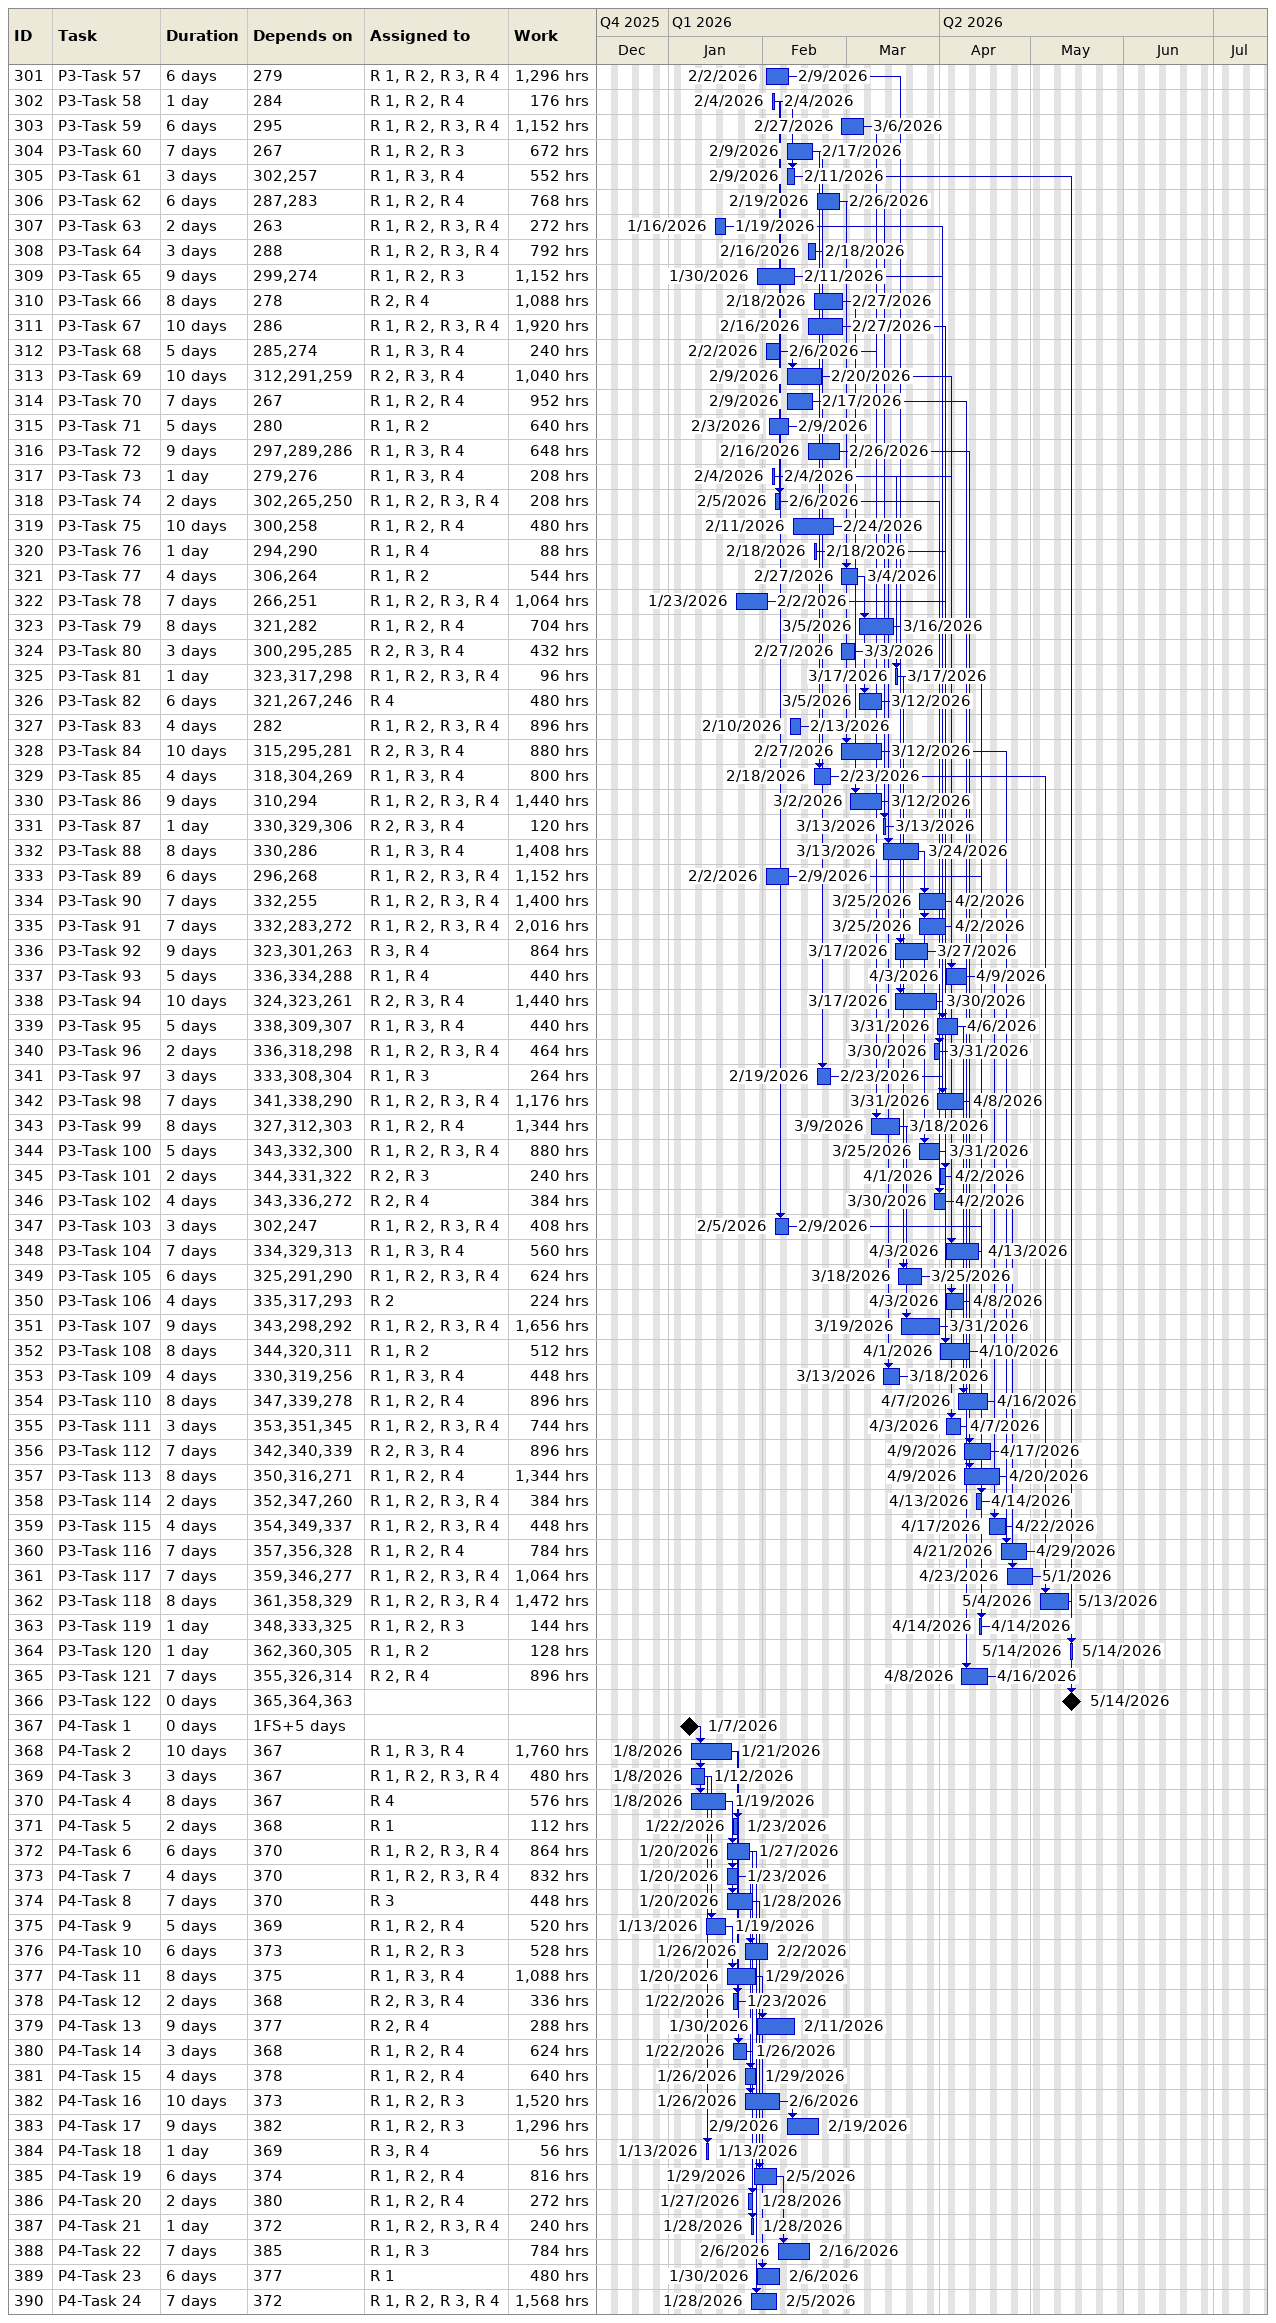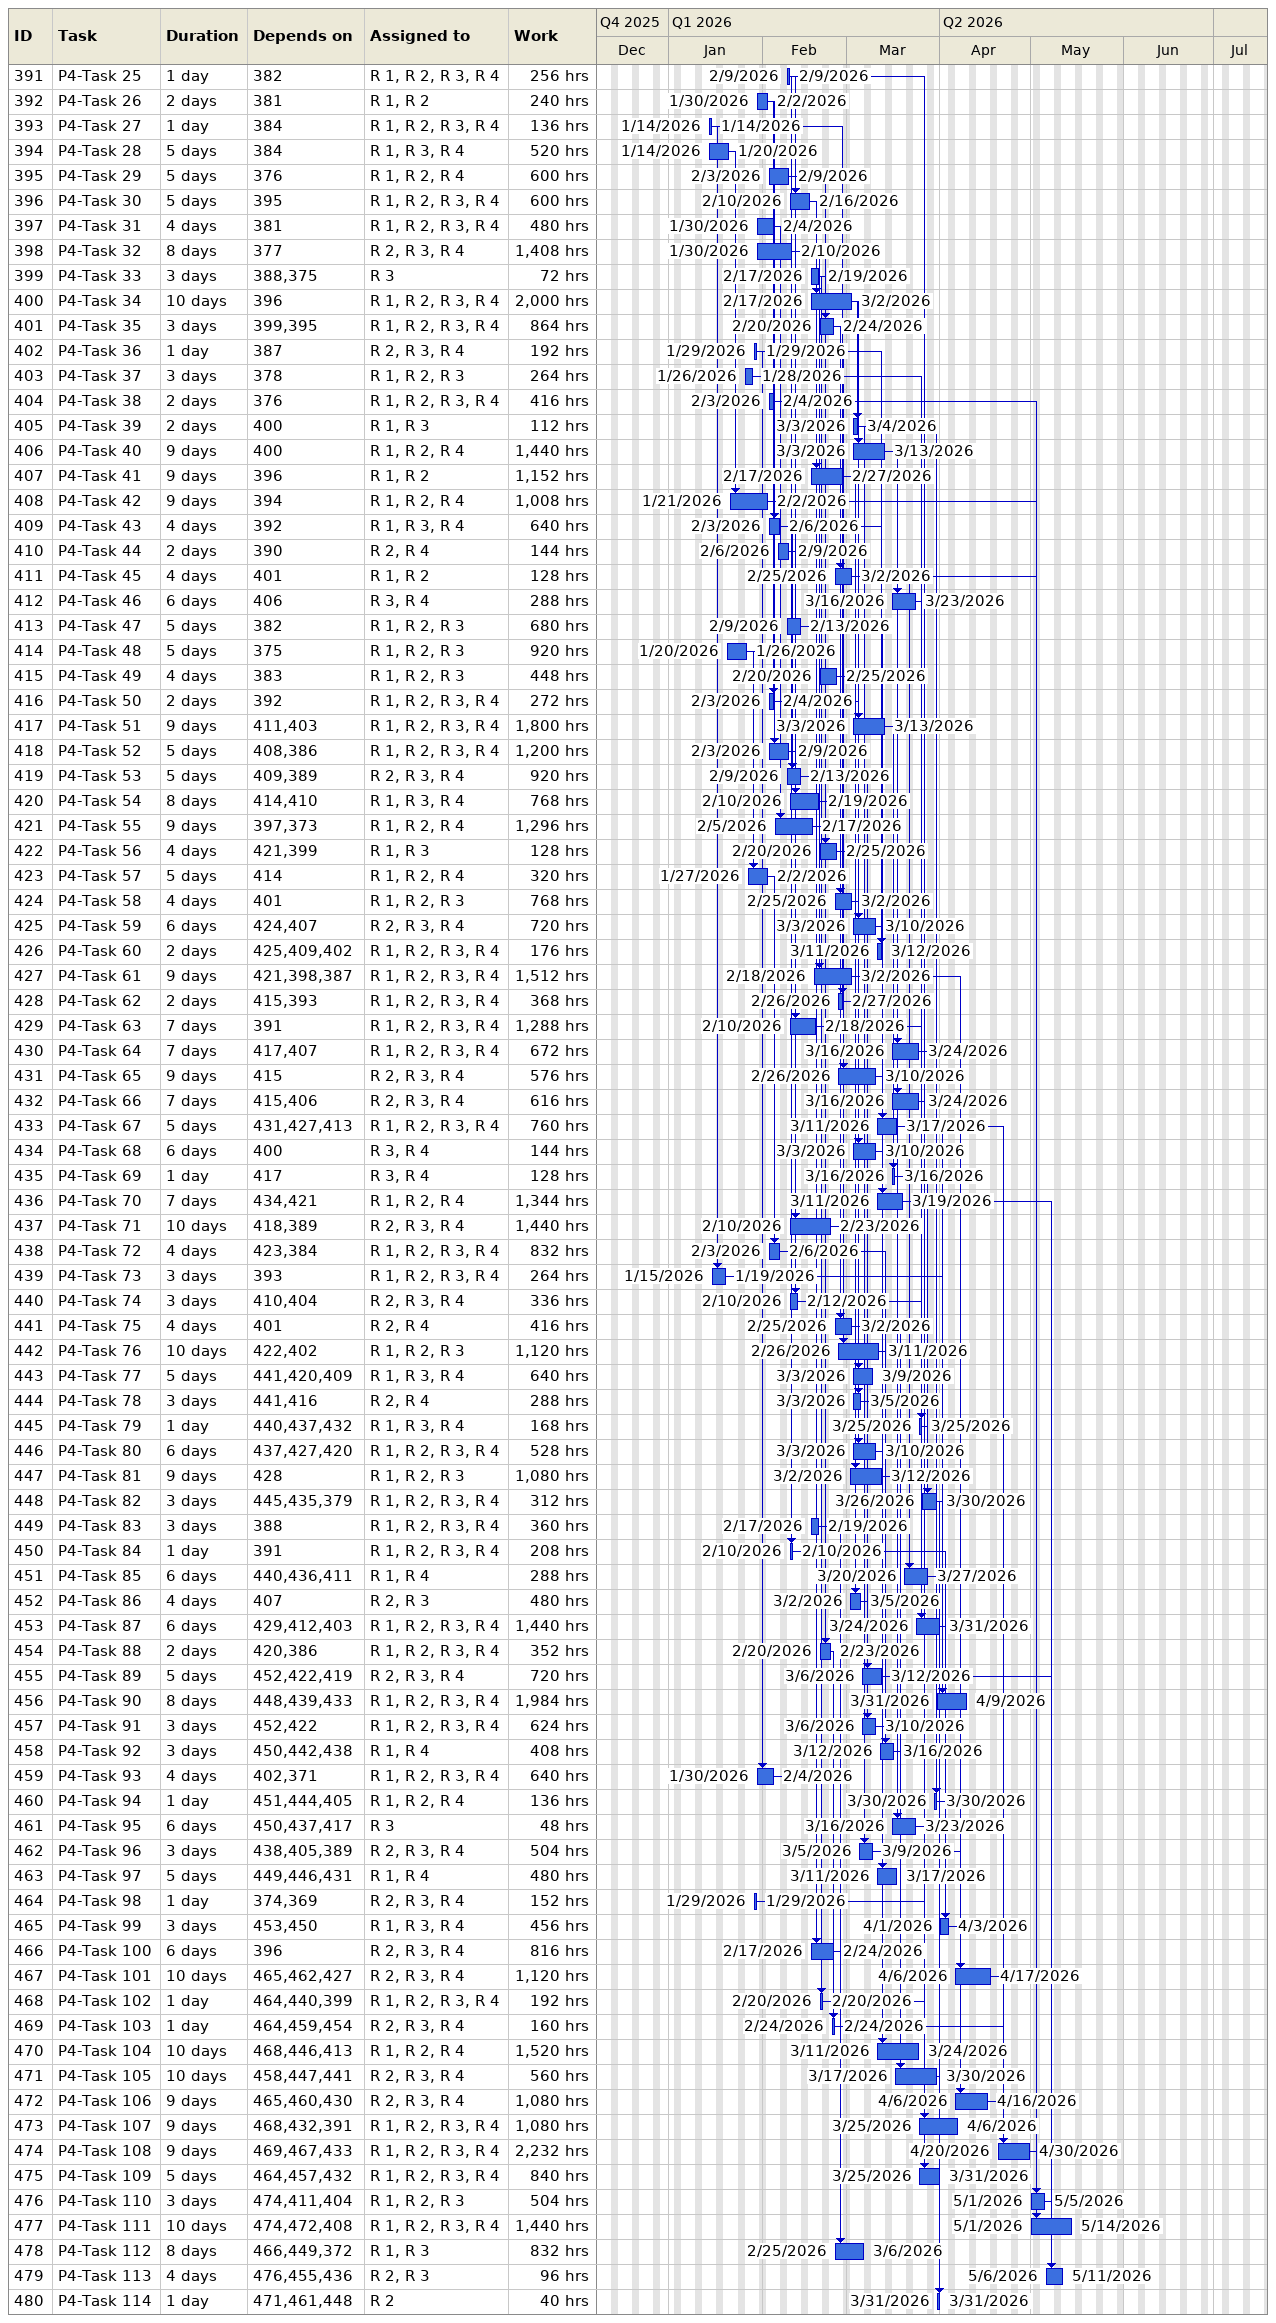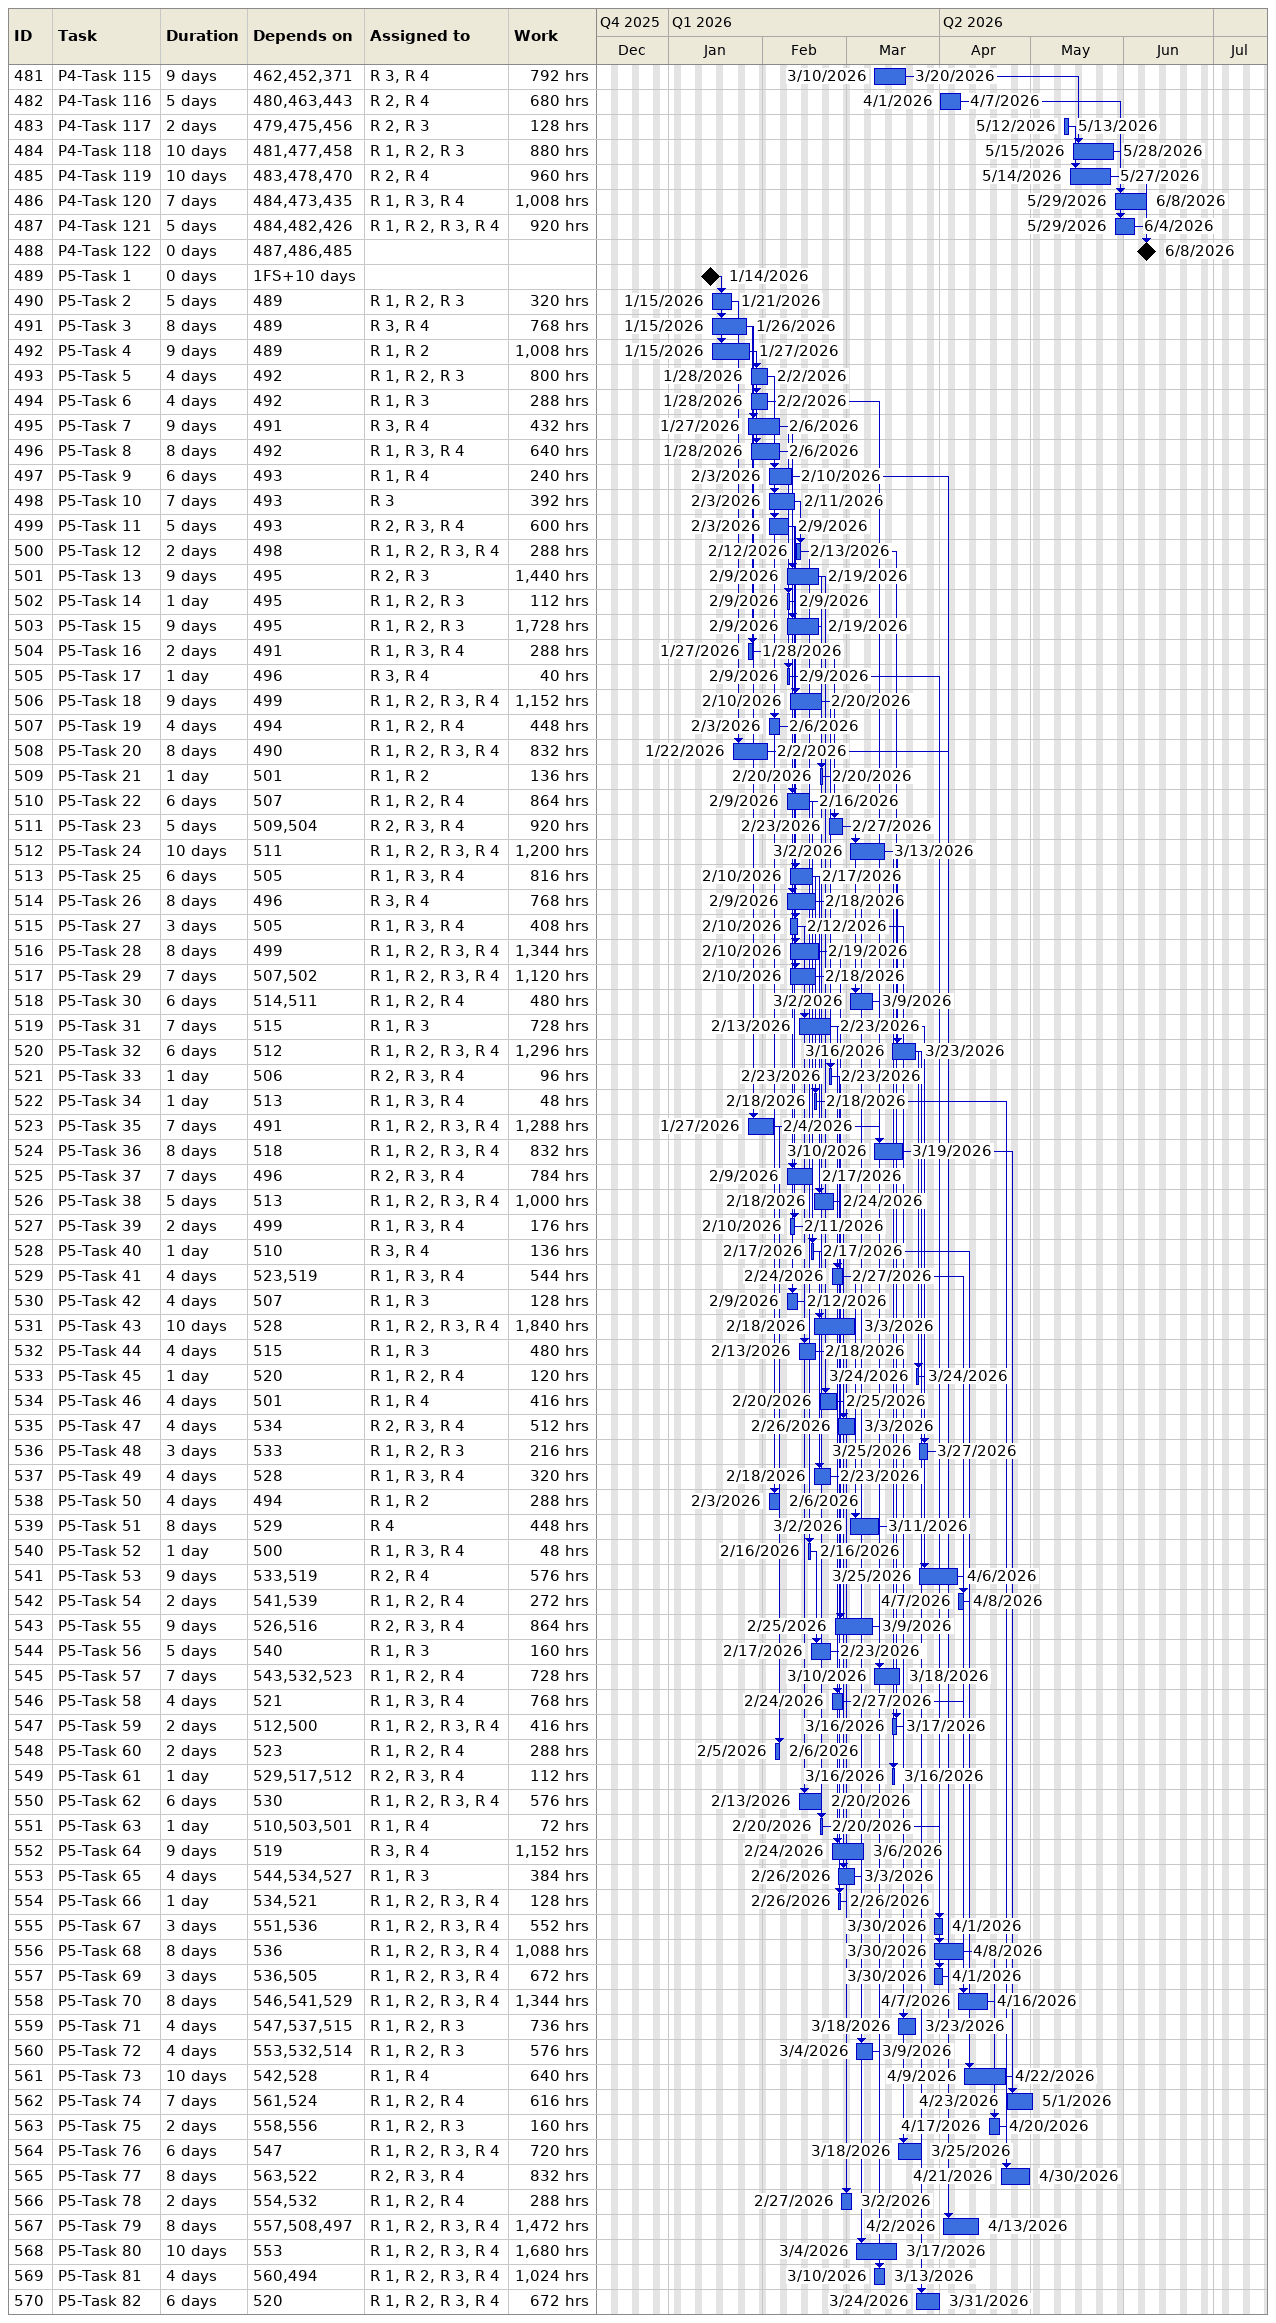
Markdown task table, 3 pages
| ID | Task | Duration | Start | Finish | Predecessors | Resources | Work (h) |
|---|---|---|---|---|---|---|---|
| 301 | P3-Task 57 | 6d | 2026-02-02 | 2026-02-09 | 279 | R 1, R 2, R 3, R 4 | 1296 |
| 302 | P3-Task 58 | 1d | 2026-02-04 | 2026-02-04 | 284 | R 1, R 2, R 4 | 176 |
| 303 | P3-Task 59 | 6d | 2026-02-27 | 2026-03-06 | 295 | R 1, R 2, R 3, R 4 | 1152 |
| 304 | P3-Task 60 | 7d | 2026-02-09 | 2026-02-17 | 267 | R 1, R 2, R 3 | 672 |
| 305 | P3-Task 61 | 3d | 2026-02-09 | 2026-02-11 | 302, 257 | R 1, R 3, R 4 | 552 |
| 306 | P3-Task 62 | 6d | 2026-02-19 | 2026-02-26 | 287, 283 | R 1, R 2, R 4 | 768 |
| 307 | P3-Task 63 | 2d | 2026-01-16 | 2026-01-19 | 263 | R 1, R 2, R 3, R 4 | 272 |
| 308 | P3-Task 64 | 3d | 2026-02-16 | 2026-02-18 | 288 | R 1, R 2, R 3, R 4 | 792 |
| 309 | P3-Task 65 | 9d | 2026-01-30 | 2026-02-11 | 299, 274 | R 1, R 2, R 3 | 1152 |
| 310 | P3-Task 66 | 8d | 2026-02-18 | 2026-02-27 | 278 | R 2, R 4 | 1088 |
| 311 | P3-Task 67 | 10d | 2026-02-16 | 2026-02-27 | 286 | R 1, R 2, R 3, R 4 | 1920 |
| 312 | P3-Task 68 | 5d | 2026-02-02 | 2026-02-06 | 285, 274 | R 1, R 3, R 4 | 240 |
| 313 | P3-Task 69 | 10d | 2026-02-09 | 2026-02-20 | 312, 291, 259 | R 2, R 3, R 4 | 1040 |
| 314 | P3-Task 70 | 7d | 2026-02-09 | 2026-02-17 | 267 | R 1, R 2, R 4 | 952 |
| 315 | P3-Task 71 | 5d | 2026-02-03 | 2026-02-09 | 280 | R 1, R 2 | 640 |
| 316 | P3-Task 72 | 9d | 2026-02-16 | 2026-02-26 | 297, 289, 286 | R 1, R 3, R 4 | 648 |
| 317 | P3-Task 73 | 1d | 2026-02-04 | 2026-02-04 | 279, 276 | R 1, R 3, R 4 | 208 |
| 318 | P3-Task 74 | 2d | 2026-02-05 | 2026-02-06 | 302, 265, 250 | R 1, R 2, R 3, R 4 | 208 |
| 319 | P3-Task 75 | 10d | 2026-02-11 | 2026-02-24 | 300, 258 | R 1, R 2, R 4 | 480 |
| 320 | P3-Task 76 | 1d | 2026-02-18 | 2026-02-18 | 294, 290 | R 1, R 4 | 88 |
| 321 | P3-Task 77 | 4d | 2026-02-27 | 2026-03-04 | 306, 264 | R 1, R 2 | 544 |
| 322 | P3-Task 78 | 7d | 2026-01-23 | 2026-02-02 | 266, 251 | R 1, R 2, R 3, R 4 | 1064 |
| 323 | P3-Task 79 | 8d | 2026-03-05 | 2026-03-16 | 321, 282 | R 1, R 2, R 4 | 704 |
| 324 | P3-Task 80 | 3d | 2026-02-27 | 2026-03-03 | 300, 295, 285 | R 2, R 3, R 4 | 432 |
| 325 | P3-Task 81 | 1d | 2026-03-17 | 2026-03-17 | 323, 317, 298 | R 1, R 2, R 3, R 4 | 96 |
| 326 | P3-Task 82 | 6d | 2026-03-05 | 2026-03-12 | 321, 267, 246 | R 4 | 480 |
| 327 | P3-Task 83 | 4d | 2026-02-10 | 2026-02-13 | 282 | R 1, R 2, R 3, R 4 | 896 |
| 328 | P3-Task 84 | 10d | 2026-02-27 | 2026-03-12 | 315, 295, 281 | R 2, R 3, R 4 | 880 |
| 329 | P3-Task 85 | 4d | 2026-02-18 | 2026-02-23 | 318, 304, 269 | R 1, R 3, R 4 | 800 |
| 330 | P3-Task 86 | 9d | 2026-03-02 | 2026-03-12 | 310, 294 | R 1, R 2, R 3, R 4 | 1440 |
| 331 | P3-Task 87 | 1d | 2026-03-13 | 2026-03-13 | 330, 329, 306 | R 2, R 3, R 4 | 120 |
| 332 | P3-Task 88 | 8d | 2026-03-13 | 2026-03-24 | 330, 286 | R 1, R 3, R 4 | 1408 |
| 333 | P3-Task 89 | 6d | 2026-02-02 | 2026-02-09 | 296, 268 | R 1, R 2, R 3, R 4 | 1152 |
| 334 | P3-Task 90 | 7d | 2026-03-25 | 2026-04-02 | 332, 255 | R 1, R 2, R 3, R 4 | 1400 |
| 335 | P3-Task 91 | 7d | 2026-03-25 | 2026-04-02 | 332, 283, 272 | R 1, R 2, R 3, R 4 | 2016 |
| 336 | P3-Task 92 | 9d | 2026-03-17 | 2026-03-27 | 323, 301, 263 | R 3, R 4 | 864 |
| 337 | P3-Task 93 | 5d | 2026-04-03 | 2026-04-09 | 336, 334, 288 | R 1, R 4 | 440 |
| 338 | P3-Task 94 | 10d | 2026-03-17 | 2026-03-30 | 324, 323, 261 | R 2, R 3, R 4 | 1440 |
| 339 | P3-Task 95 | 5d | 2026-03-31 | 2026-04-06 | 338, 309, 307 | R 1, R 3, R 4 | 440 |
| 340 | P3-Task 96 | 2d | 2026-03-30 | 2026-03-31 | 336, 318, 298 | R 1, R 2, R 3, R 4 | 464 |
| 341 | P3-Task 97 | 3d | 2026-02-19 | 2026-02-23 | 333, 308, 304 | R 1, R 3 | 264 |
| 342 | P3-Task 98 | 7d | 2026-03-31 | 2026-04-08 | 341, 338, 290 | R 1, R 2, R 3, R 4 | 1176 |
| 343 | P3-Task 99 | 8d | 2026-03-09 | 2026-03-18 | 327, 312, 303 | R 1, R 2, R 4 | 1344 |
| 344 | P3-Task 100 | 5d | 2026-03-25 | 2026-03-31 | 343, 332, 300 | R 1, R 2, R 3, R 4 | 880 |
| 345 | P3-Task 101 | 2d | 2026-04-01 | 2026-04-02 | 344, 331, 322 | R 2, R 3 | 240 |
| 346 | P3-Task 102 | 4d | 2026-03-30 | 2026-04-02 | 343, 336, 272 | R 2, R 4 | 384 |
| 347 | P3-Task 103 | 3d | 2026-02-05 | 2026-02-09 | 302, 247 | R 1, R 2, R 3, R 4 | 408 |
| 348 | P3-Task 104 | 7d | 2026-04-03 | 2026-04-13 | 334, 329, 313 | R 1, R 3, R 4 | 560 |
| 349 | P3-Task 105 | 6d | 2026-03-18 | 2026-03-25 | 325, 291, 290 | R 1, R 2, R 3, R 4 | 624 |
| 350 | P3-Task 106 | 4d | 2026-04-03 | 2026-04-08 | 335, 317, 293 | R 2 | 224 |
| 351 | P3-Task 107 | 9d | 2026-03-19 | 2026-03-31 | 343, 298, 292 | R 1, R 2, R 3, R 4 | 1656 |
| 352 | P3-Task 108 | 8d | 2026-04-01 | 2026-04-10 | 344, 320, 311 | R 1, R 2 | 512 |
| 353 | P3-Task 109 | 4d | 2026-03-13 | 2026-03-18 | 330, 319, 256 | R 1, R 3, R 4 | 448 |
| 354 | P3-Task 110 | 8d | 2026-04-07 | 2026-04-16 | 347, 339, 278 | R 1, R 2, R 4 | 896 |
| 355 | P3-Task 111 | 3d | 2026-04-03 | 2026-04-07 | 353, 351, 345 | R 1, R 2, R 3, R 4 | 744 |
| 356 | P3-Task 112 | 7d | 2026-04-09 | 2026-04-17 | 342, 340, 339 | R 2, R 3, R 4 | 896 |
| 357 | P3-Task 113 | 8d | 2026-04-09 | 2026-04-20 | 350, 316, 271 | R 1, R 2, R 4 | 1344 |
| 358 | P3-Task 114 | 2d | 2026-04-13 | 2026-04-14 | 352, 347, 260 | R 1, R 2, R 3, R 4 | 384 |
| 359 | P3-Task 115 | 4d | 2026-04-17 | 2026-04-22 | 354, 349, 337 | R 1, R 2, R 3, R 4 | 448 |
| 360 | P3-Task 116 | 7d | 2026-04-21 | 2026-04-29 | 357, 356, 328 | R 1, R 2, R 4 | 784 |
| 361 | P3-Task 117 | 7d | 2026-04-23 | 2026-05-01 | 359, 346, 277 | R 1, R 2, R 3, R 4 | 1064 |
| 362 | P3-Task 118 | 8d | 2026-05-04 | 2026-05-13 | 361, 358, 329 | R 1, R 2, R 3, R 4 | 1472 |
| 363 | P3-Task 119 | 1d | 2026-04-14 | 2026-04-14 | 348, 333, 325 | R 1, R 2, R 3 | 144 |
| 364 | P3-Task 120 | 1d | 2026-05-14 | 2026-05-14 | 362, 360, 305 | R 1, R 2 | 128 |
| 365 | P3-Task 121 | 7d | 2026-04-08 | 2026-04-16 | 355, 326, 314 | R 2, R 4 | 896 |
| 366 | P3-Task 122 | 0d | 2026-05-14 | 2026-05-14 | 365, 364, 363 |  |  |
| 367 | P4-Task 1 | 0d | 2026-01-07 | 2026-01-07 | 1FS+5d |  |  |
| 368 | P4-Task 2 | 10d | 2026-01-08 | 2026-01-21 | 367 | R 1, R 3, R 4 | 1760 |
| 369 | P4-Task 3 | 3d | 2026-01-08 | 2026-01-12 | 367 | R 1, R 2, R 3, R 4 | 480 |
| 370 | P4-Task 4 | 8d | 2026-01-08 | 2026-01-19 | 367 | R 4 | 576 |
| 371 | P4-Task 5 | 2d | 2026-01-22 | 2026-01-23 | 368 | R 1 | 112 |
| 372 | P4-Task 6 | 6d | 2026-01-20 | 2026-01-27 | 370 | R 1, R 2, R 3, R 4 | 864 |
| 373 | P4-Task 7 | 4d | 2026-01-20 | 2026-01-23 | 370 | R 1, R 2, R 3, R 4 | 832 |
| 374 | P4-Task 8 | 7d | 2026-01-20 | 2026-01-28 | 370 | R 3 | 448 |
| 375 | P4-Task 9 | 5d | 2026-01-13 | 2026-01-19 | 369 | R 1, R 2, R 4 | 520 |
| 376 | P4-Task 10 | 6d | 2026-01-26 | 2026-02-02 | 373 | R 1, R 2, R 3 | 528 |
| 377 | P4-Task 11 | 8d | 2026-01-20 | 2026-01-29 | 375 | R 1, R 3, R 4 | 1088 |
| 378 | P4-Task 12 | 2d | 2026-01-22 | 2026-01-23 | 368 | R 2, R 3, R 4 | 336 |
| 379 | P4-Task 13 | 9d | 2026-01-30 | 2026-02-11 | 377 | R 2, R 4 | 288 |
| 380 | P4-Task 14 | 3d | 2026-01-22 | 2026-01-26 | 368 | R 1, R 2, R 4 | 624 |
| 381 | P4-Task 15 | 4d | 2026-01-26 | 2026-01-29 | 378 | R 1, R 2, R 4 | 640 |
| 382 | P4-Task 16 | 10d | 2026-01-26 | 2026-02-06 | 373 | R 1, R 2, R 3 | 1520 |
| 383 | P4-Task 17 | 9d | 2026-02-09 | 2026-02-19 | 382 | R 1, R 2, R 3 | 1296 |
| 384 | P4-Task 18 | 1d | 2026-01-13 | 2026-01-13 | 369 | R 3, R 4 | 56 |
| 385 | P4-Task 19 | 6d | 2026-01-29 | 2026-02-05 | 374 | R 1, R 2, R 4 | 816 |
| 386 | P4-Task 20 | 2d | 2026-01-27 | 2026-01-28 | 380 | R 1, R 2, R 4 | 272 |
| 387 | P4-Task 21 | 1d | 2026-01-28 | 2026-01-28 | 372 | R 1, R 2, R 3, R 4 | 240 |
| 388 | P4-Task 22 | 7d | 2026-02-06 | 2026-02-16 | 385 | R 1, R 3 | 784 |
| 389 | P4-Task 23 | 6d | 2026-01-30 | 2026-02-06 | 377 | R 1 | 480 |
| 390 | P4-Task 24 | 7d | 2026-01-28 | 2026-02-05 | 372 | R 1, R 2, R 3, R 4 | 1568 |
| 391 | P4-Task 25 | 1d | 2026-02-09 | 2026-02-09 | 382 | R 1, R 2, R 3, R 4 | 256 |
| 392 | P4-Task 26 | 2d | 2026-01-30 | 2026-02-02 | 381 | R 1, R 2 | 240 |
| 393 | P4-Task 27 | 1d | 2026-01-14 | 2026-01-14 | 384 | R 1, R 2, R 3, R 4 | 136 |
| 394 | P4-Task 28 | 5d | 2026-01-14 | 2026-01-20 | 384 | R 1, R 3, R 4 | 520 |
| 395 | P4-Task 29 | 5d | 2026-02-03 | 2026-02-09 | 376 | R 1, R 2, R 4 | 600 |
| 396 | P4-Task 30 | 5d | 2026-02-10 | 2026-02-16 | 395 | R 1, R 2, R 3, R 4 | 600 |
| 397 | P4-Task 31 | 4d | 2026-01-30 | 2026-02-04 | 381 | R 1, R 2, R 3, R 4 | 480 |
| 398 | P4-Task 32 | 8d | 2026-01-30 | 2026-02-10 | 377 | R 2, R 3, R 4 | 1408 |
| 399 | P4-Task 33 | 3d | 2026-02-17 | 2026-02-19 | 388, 375 | R 3 | 72 |
| 400 | P4-Task 34 | 10d | 2026-02-17 | 2026-03-02 | 396 | R 1, R 2, R 3, R 4 | 2000 |
| 401 | P4-Task 35 | 3d | 2026-02-20 | 2026-02-24 | 399, 395 | R 1, R 2, R 3, R 4 | 864 |
| 402 | P4-Task 36 | 1d | 2026-01-29 | 2026-01-29 | 387 | R 2, R 3, R 4 | 192 |
| 403 | P4-Task 37 | 3d | 2026-01-26 | 2026-01-28 | 378 | R 1, R 2, R 3 | 264 |
| 404 | P4-Task 38 | 2d | 2026-02-03 | 2026-02-04 | 376 | R 1, R 2, R 3, R 4 | 416 |
| 405 | P4-Task 39 | 2d | 2026-03-03 | 2026-03-04 | 400 | R 1, R 3 | 112 |
| 406 | P4-Task 40 | 9d | 2026-03-03 | 2026-03-13 | 400 | R 1, R 2, R 4 | 1440 |
| 407 | P4-Task 41 | 9d | 2026-02-17 | 2026-02-27 | 396 | R 1, R 2 | 1152 |
| 408 | P4-Task 42 | 9d | 2026-01-21 | 2026-02-02 | 394 | R 1, R 2, R 4 | 1008 |
| 409 | P4-Task 43 | 4d | 2026-02-03 | 2026-02-06 | 392 | R 1, R 3, R 4 | 640 |
| 410 | P4-Task 44 | 2d | 2026-02-06 | 2026-02-09 | 390 | R 2, R 4 | 144 |
| 411 | P4-Task 45 | 4d | 2026-02-25 | 2026-03-02 | 401 | R 1, R 2 | 128 |
| 412 | P4-Task 46 | 6d | 2026-03-16 | 2026-03-23 | 406 | R 3, R 4 | 288 |
| 413 | P4-Task 47 | 5d | 2026-02-09 | 2026-02-13 | 382 | R 1, R 2, R 3 | 680 |
| 414 | P4-Task 48 | 5d | 2026-01-20 | 2026-01-26 | 375 | R 1, R 2, R 3 | 920 |
| 415 | P4-Task 49 | 4d | 2026-02-20 | 2026-02-25 | 383 | R 1, R 2, R 3 | 448 |
| 416 | P4-Task 50 | 2d | 2026-02-03 | 2026-02-04 | 392 | R 1, R 2, R 3, R 4 | 272 |
| 417 | P4-Task 51 | 9d | 2026-03-03 | 2026-03-13 | 411, 403 | R 1, R 2, R 3, R 4 | 1800 |
| 418 | P4-Task 52 | 5d | 2026-02-03 | 2026-02-09 | 408, 386 | R 1, R 2, R 3, R 4 | 1200 |
| 419 | P4-Task 53 | 5d | 2026-02-09 | 2026-02-13 | 409, 389 | R 2, R 3, R 4 | 920 |
| 420 | P4-Task 54 | 8d | 2026-02-10 | 2026-02-19 | 414, 410 | R 1, R 3, R 4 | 768 |
| 421 | P4-Task 55 | 9d | 2026-02-05 | 2026-02-17 | 397, 373 | R 1, R 2, R 4 | 1296 |
| 422 | P4-Task 56 | 4d | 2026-02-20 | 2026-02-25 | 421, 399 | R 1, R 3 | 128 |
| 423 | P4-Task 57 | 5d | 2026-01-27 | 2026-02-02 | 414 | R 1, R 2, R 4 | 320 |
| 424 | P4-Task 58 | 4d | 2026-02-25 | 2026-03-02 | 401 | R 1, R 2, R 3 | 768 |
| 425 | P4-Task 59 | 6d | 2026-03-03 | 2026-03-10 | 424, 407 | R 2, R 3, R 4 | 720 |
| 426 | P4-Task 60 | 2d | 2026-03-11 | 2026-03-12 | 425, 409, 402 | R 1, R 2, R 3, R 4 | 176 |
| 427 | P4-Task 61 | 9d | 2026-02-18 | 2026-03-02 | 421, 398, 387 | R 1, R 2, R 3, R 4 | 1512 |
| 428 | P4-Task 62 | 2d | 2026-02-26 | 2026-02-27 | 415, 393 | R 1, R 2, R 3, R 4 | 368 |
| 429 | P4-Task 63 | 7d | 2026-02-10 | 2026-02-18 | 391 | R 1, R 2, R 3, R 4 | 1288 |
| 430 | P4-Task 64 | 7d | 2026-03-16 | 2026-03-24 | 417, 407 | R 1, R 2, R 3, R 4 | 672 |
| 431 | P4-Task 65 | 9d | 2026-02-26 | 2026-03-10 | 415 | R 2, R 3, R 4 | 576 |
| 432 | P4-Task 66 | 7d | 2026-03-16 | 2026-03-24 | 415, 406 | R 2, R 3, R 4 | 616 |
| 433 | P4-Task 67 | 5d | 2026-03-11 | 2026-03-17 | 431, 427, 413 | R 1, R 2, R 3, R 4 | 760 |
| 434 | P4-Task 68 | 6d | 2026-03-03 | 2026-03-10 | 400 | R 3, R 4 | 144 |
| 435 | P4-Task 69 | 1d | 2026-03-16 | 2026-03-16 | 417 | R 3, R 4 | 128 |
| 436 | P4-Task 70 | 7d | 2026-03-11 | 2026-03-19 | 434, 421 | R 1, R 2, R 4 | 1344 |
| 437 | P4-Task 71 | 10d | 2026-02-10 | 2026-02-23 | 418, 389 | R 2, R 3, R 4 | 1440 |
| 438 | P4-Task 72 | 4d | 2026-02-03 | 2026-02-06 | 423, 384 | R 1, R 2, R 3, R 4 | 832 |
| 439 | P4-Task 73 | 3d | 2026-01-15 | 2026-01-19 | 393 | R 1, R 2, R 3, R 4 | 264 |
| 440 | P4-Task 74 | 3d | 2026-02-10 | 2026-02-12 | 410, 404 | R 2, R 3, R 4 | 336 |
| 441 | P4-Task 75 | 4d | 2026-02-25 | 2026-03-02 | 401 | R 2, R 4 | 416 |
| 442 | P4-Task 76 | 10d | 2026-02-26 | 2026-03-11 | 422, 402 | R 1, R 2, R 3 | 1120 |
| 443 | P4-Task 77 | 5d | 2026-03-03 | 2026-03-09 | 441, 420, 409 | R 1, R 3, R 4 | 640 |
| 444 | P4-Task 78 | 3d | 2026-03-03 | 2026-03-05 | 441, 416 | R 2, R 4 | 288 |
| 445 | P4-Task 79 | 1d | 2026-03-25 | 2026-03-25 | 440, 437, 432 | R 1, R 3, R 4 | 168 |
| 446 | P4-Task 80 | 6d | 2026-03-03 | 2026-03-10 | 437, 427, 420 | R 1, R 2, R 3, R 4 | 528 |
| 447 | P4-Task 81 | 9d | 2026-03-02 | 2026-03-12 | 428 | R 1, R 2, R 3 | 1080 |
| 448 | P4-Task 82 | 3d | 2026-03-26 | 2026-03-30 | 445, 435, 379 | R 1, R 2, R 3, R 4 | 312 |
| 449 | P4-Task 83 | 3d | 2026-02-17 | 2026-02-19 | 388 | R 1, R 2, R 3, R 4 | 360 |
| 450 | P4-Task 84 | 1d | 2026-02-10 | 2026-02-10 | 391 | R 1, R 2, R 3, R 4 | 208 |
| 451 | P4-Task 85 | 6d | 2026-03-20 | 2026-03-27 | 440, 436, 411 | R 1, R 4 | 288 |
| 452 | P4-Task 86 | 4d | 2026-03-02 | 2026-03-05 | 407 | R 2, R 3 | 480 |
| 453 | P4-Task 87 | 6d | 2026-03-24 | 2026-03-31 | 429, 412, 403 | R 1, R 2, R 3, R 4 | 1440 |
| 454 | P4-Task 88 | 2d | 2026-02-20 | 2026-02-23 | 420, 386 | R 1, R 2, R 3, R 4 | 352 |
| 455 | P4-Task 89 | 5d | 2026-03-06 | 2026-03-12 | 452, 422, 419 | R 2, R 3, R 4 | 720 |
| 456 | P4-Task 90 | 8d | 2026-03-31 | 2026-04-09 | 448, 439, 433 | R 1, R 2, R 3, R 4 | 1984 |
| 457 | P4-Task 91 | 3d | 2026-03-06 | 2026-03-10 | 452, 422 | R 1, R 2, R 3, R 4 | 624 |
| 458 | P4-Task 92 | 3d | 2026-03-12 | 2026-03-16 | 450, 442, 438 | R 1, R 4 | 408 |
| 459 | P4-Task 93 | 4d | 2026-01-30 | 2026-02-04 | 402, 371 | R 1, R 2, R 3, R 4 | 640 |
| 460 | P4-Task 94 | 1d | 2026-03-30 | 2026-03-30 | 451, 444, 405 | R 1, R 2, R 4 | 136 |
| 461 | P4-Task 95 | 6d | 2026-03-16 | 2026-03-23 | 450, 437, 417 | R 3 | 48 |
| 462 | P4-Task 96 | 3d | 2026-03-05 | 2026-03-09 | 438, 405, 389 | R 2, R 3, R 4 | 504 |
| 463 | P4-Task 97 | 5d | 2026-03-11 | 2026-03-17 | 449, 446, 431 | R 1, R 4 | 480 |
| 464 | P4-Task 98 | 1d | 2026-01-29 | 2026-01-29 | 374, 369 | R 2, R 3, R 4 | 152 |
| 465 | P4-Task 99 | 3d | 2026-04-01 | 2026-04-03 | 453, 450 | R 1, R 3, R 4 | 456 |
| 466 | P4-Task 100 | 6d | 2026-02-17 | 2026-02-24 | 396 | R 2, R 3, R 4 | 816 |
| 467 | P4-Task 101 | 10d | 2026-04-06 | 2026-04-17 | 465, 462, 427 | R 2, R 3, R 4 | 1120 |
| 468 | P4-Task 102 | 1d | 2026-02-20 | 2026-02-20 | 464, 440, 399 | R 1, R 2, R 3, R 4 | 192 |
| 469 | P4-Task 103 | 1d | 2026-02-24 | 2026-02-24 | 464, 459, 454 | R 2, R 3, R 4 | 160 |
| 470 | P4-Task 104 | 10d | 2026-03-11 | 2026-03-24 | 468, 446, 413 | R 1, R 2, R 4 | 1520 |
| 471 | P4-Task 105 | 10d | 2026-03-17 | 2026-03-30 | 458, 447, 441 | R 2, R 3, R 4 | 560 |
| 472 | P4-Task 106 | 9d | 2026-04-06 | 2026-04-16 | 465, 460, 430 | R 2, R 3, R 4 | 1080 |
| 473 | P4-Task 107 | 9d | 2026-03-25 | 2026-04-06 | 468, 432, 391 | R 1, R 2, R 3, R 4 | 1080 |
| 474 | P4-Task 108 | 9d | 2026-04-20 | 2026-04-30 | 469, 467, 433 | R 1, R 2, R 3, R 4 | 2232 |
| 475 | P4-Task 109 | 5d | 2026-03-25 | 2026-03-31 | 464, 457, 432 | R 1, R 2, R 3, R 4 | 840 |
| 476 | P4-Task 110 | 3d | 2026-05-01 | 2026-05-05 | 474, 411, 404 | R 1, R 2, R 3 | 504 |
| 477 | P4-Task 111 | 10d | 2026-05-01 | 2026-05-14 | 474, 472, 408 | R 1, R 2, R 3, R 4 | 1440 |
| 478 | P4-Task 112 | 8d | 2026-02-25 | 2026-03-06 | 466, 449, 372 | R 1, R 3 | 832 |
| 479 | P4-Task 113 | 4d | 2026-05-06 | 2026-05-11 | 476, 455, 436 | R 2, R 3 | 96 |
| 480 | P4-Task 114 | 1d | 2026-03-31 | 2026-03-31 | 471, 461, 448 | R 2 | 40 |
| 481 | P4-Task 115 | 9d | 2026-03-10 | 2026-03-20 | 462, 452, 371 | R 3, R 4 | 792 |
| 482 | P4-Task 116 | 5d | 2026-04-01 | 2026-04-07 | 480, 463, 443 | R 2, R 4 | 680 |
| 483 | P4-Task 117 | 2d | 2026-05-12 | 2026-05-13 | 479, 475, 456 | R 2, R 3 | 128 |
| 484 | P4-Task 118 | 10d | 2026-05-15 | 2026-05-28 | 481, 477, 458 | R 1, R 2, R 3 | 880 |
| 485 | P4-Task 119 | 10d | 2026-05-14 | 2026-05-27 | 483, 478, 470 | R 2, R 4 | 960 |
| 486 | P4-Task 120 | 7d | 2026-05-29 | 2026-06-08 | 484, 473, 435 | R 1, R 3, R 4 | 1008 |
| 487 | P4-Task 121 | 5d | 2026-05-29 | 2026-06-04 | 484, 482, 426 | R 1, R 2, R 3, R 4 | 920 |
| 488 | P4-Task 122 | 0d | 2026-06-08 | 2026-06-08 | 487, 486, 485 |  |  |
| 489 | P5-Task 1 | 0d | 2026-01-14 | 2026-01-14 | 1FS+10d |  |  |
| 490 | P5-Task 2 | 5d | 2026-01-15 | 2026-01-21 | 489 | R 1, R 2, R 3 | 320 |
| 491 | P5-Task 3 | 8d | 2026-01-15 | 2026-01-26 | 489 | R 3, R 4 | 768 |
| 492 | P5-Task 4 | 9d | 2026-01-15 | 2026-01-27 | 489 | R 1, R 2 | 1008 |
| 493 | P5-Task 5 | 4d | 2026-01-28 | 2026-02-02 | 492 | R 1, R 2, R 3 | 800 |
| 494 | P5-Task 6 | 4d | 2026-01-28 | 2026-02-02 | 492 | R 1, R 3 | 288 |
| 495 | P5-Task 7 | 9d | 2026-01-27 | 2026-02-06 | 491 | R 3, R 4 | 432 |
| 496 | P5-Task 8 | 8d | 2026-01-28 | 2026-02-06 | 492 | R 1, R 3, R 4 | 640 |
| 497 | P5-Task 9 | 6d | 2026-02-03 | 2026-02-10 | 493 | R 1, R 4 | 240 |
| 498 | P5-Task 10 | 7d | 2026-02-03 | 2026-02-11 | 493 | R 3 | 392 |
| 499 | P5-Task 11 | 5d | 2026-02-03 | 2026-02-09 | 493 | R 2, R 3, R 4 | 600 |
| 500 | P5-Task 12 | 2d | 2026-02-12 | 2026-02-13 | 498 | R 1, R 2, R 3, R 4 | 288 |
| 501 | P5-Task 13 | 9d | 2026-02-09 | 2026-02-19 | 495 | R 2, R 3 | 1440 |
| 502 | P5-Task 14 | 1d | 2026-02-09 | 2026-02-09 | 495 | R 1, R 2, R 3 | 112 |
| 503 | P5-Task 15 | 9d | 2026-02-09 | 2026-02-19 | 495 | R 1, R 2, R 3 | 1728 |
| 504 | P5-Task 16 | 2d | 2026-01-27 | 2026-01-28 | 491 | R 1, R 3, R 4 | 288 |
| 505 | P5-Task 17 | 1d | 2026-02-09 | 2026-02-09 | 496 | R 3, R 4 | 40 |
| 506 | P5-Task 18 | 9d | 2026-02-10 | 2026-02-20 | 499 | R 1, R 2, R 3, R 4 | 1152 |
| 507 | P5-Task 19 | 4d | 2026-02-03 | 2026-02-06 | 494 | R 1, R 2, R 4 | 448 |
| 508 | P5-Task 20 | 8d | 2026-01-22 | 2026-02-02 | 490 | R 1, R 2, R 3, R 4 | 832 |
| 509 | P5-Task 21 | 1d | 2026-02-20 | 2026-02-20 | 501 | R 1, R 2 | 136 |
| 510 | P5-Task 22 | 6d | 2026-02-09 | 2026-02-16 | 507 | R 1, R 2, R 4 | 864 |
| 511 | P5-Task 23 | 5d | 2026-02-23 | 2026-02-27 | 509, 504 | R 2, R 3, R 4 | 920 |
| 512 | P5-Task 24 | 10d | 2026-03-02 | 2026-03-13 | 511 | R 1, R 2, R 3, R 4 | 1200 |
| 513 | P5-Task 25 | 6d | 2026-02-10 | 2026-02-17 | 505 | R 1, R 3, R 4 | 816 |
| 514 | P5-Task 26 | 8d | 2026-02-09 | 2026-02-18 | 496 | R 3, R 4 | 768 |
| 515 | P5-Task 27 | 3d | 2026-02-10 | 2026-02-12 | 505 | R 1, R 3, R 4 | 408 |
| 516 | P5-Task 28 | 8d | 2026-02-10 | 2026-02-19 | 499 | R 1, R 2, R 3, R 4 | 1344 |
| 517 | P5-Task 29 | 7d | 2026-02-10 | 2026-02-18 | 507, 502 | R 1, R 2, R 3, R 4 | 1120 |
| 518 | P5-Task 30 | 6d | 2026-03-02 | 2026-03-09 | 514, 511 | R 1, R 2, R 4 | 480 |
| 519 | P5-Task 31 | 7d | 2026-02-13 | 2026-02-23 | 515 | R 1, R 3 | 728 |
| 520 | P5-Task 32 | 6d | 2026-03-16 | 2026-03-23 | 512 | R 1, R 2, R 3, R 4 | 1296 |
| 521 | P5-Task 33 | 1d | 2026-02-23 | 2026-02-23 | 506 | R 2, R 3, R 4 | 96 |
| 522 | P5-Task 34 | 1d | 2026-02-18 | 2026-02-18 | 513 | R 1, R 3, R 4 | 48 |
| 523 | P5-Task 35 | 7d | 2026-01-27 | 2026-02-04 | 491 | R 1, R 2, R 3, R 4 | 1288 |
| 524 | P5-Task 36 | 8d | 2026-03-10 | 2026-03-19 | 518 | R 1, R 2, R 3, R 4 | 832 |
| 525 | P5-Task 37 | 7d | 2026-02-09 | 2026-02-17 | 496 | R 2, R 3, R 4 | 784 |
| 526 | P5-Task 38 | 5d | 2026-02-18 | 2026-02-24 | 513 | R 1, R 2, R 3, R 4 | 1000 |
| 527 | P5-Task 39 | 2d | 2026-02-10 | 2026-02-11 | 499 | R 1, R 3, R 4 | 176 |
| 528 | P5-Task 40 | 1d | 2026-02-17 | 2026-02-17 | 510 | R 3, R 4 | 136 |
| 529 | P5-Task 41 | 4d | 2026-02-24 | 2026-02-27 | 523, 519 | R 1, R 3, R 4 | 544 |
| 530 | P5-Task 42 | 4d | 2026-02-09 | 2026-02-12 | 507 | R 1, R 3 | 128 |
| 531 | P5-Task 43 | 10d | 2026-02-18 | 2026-03-03 | 528 | R 1, R 2, R 3, R 4 | 1840 |
| 532 | P5-Task 44 | 4d | 2026-02-13 | 2026-02-18 | 515 | R 1, R 3 | 480 |
| 533 | P5-Task 45 | 1d | 2026-03-24 | 2026-03-24 | 520 | R 1, R 2, R 4 | 120 |
| 534 | P5-Task 46 | 4d | 2026-02-20 | 2026-02-25 | 501 | R 1, R 4 | 416 |
| 535 | P5-Task 47 | 4d | 2026-02-26 | 2026-03-03 | 534 | R 2, R 3, R 4 | 512 |
| 536 | P5-Task 48 | 3d | 2026-03-25 | 2026-03-27 | 533 | R 1, R 2, R 3 | 216 |
| 537 | P5-Task 49 | 4d | 2026-02-18 | 2026-02-23 | 528 | R 1, R 3, R 4 | 320 |
| 538 | P5-Task 50 | 4d | 2026-02-03 | 2026-02-06 | 494 | R 1, R 2 | 288 |
| 539 | P5-Task 51 | 8d | 2026-03-02 | 2026-03-11 | 529 | R 4 | 448 |
| 540 | P5-Task 52 | 1d | 2026-02-16 | 2026-02-16 | 500 | R 1, R 3, R 4 | 48 |
| 541 | P5-Task 53 | 9d | 2026-03-25 | 2026-04-06 | 533, 519 | R 2, R 4 | 576 |
| 542 | P5-Task 54 | 2d | 2026-04-07 | 2026-04-08 | 541, 539 | R 1, R 2, R 4 | 272 |
| 543 | P5-Task 55 | 9d | 2026-02-25 | 2026-03-09 | 526, 516 | R 2, R 3, R 4 | 864 |
| 544 | P5-Task 56 | 5d | 2026-02-17 | 2026-02-23 | 540 | R 1, R 3 | 160 |
| 545 | P5-Task 57 | 7d | 2026-03-10 | 2026-03-18 | 543, 532, 523 | R 1, R 2, R 4 | 728 |
| 546 | P5-Task 58 | 4d | 2026-02-24 | 2026-02-27 | 521 | R 1, R 3, R 4 | 768 |
| 547 | P5-Task 59 | 2d | 2026-03-16 | 2026-03-17 | 512, 500 | R 1, R 2, R 3, R 4 | 416 |
| 548 | P5-Task 60 | 2d | 2026-02-05 | 2026-02-06 | 523 | R 1, R 2, R 4 | 288 |
| 549 | P5-Task 61 | 1d | 2026-03-16 | 2026-03-16 | 529, 517, 512 | R 2, R 3, R 4 | 112 |
| 550 | P5-Task 62 | 6d | 2026-02-13 | 2026-02-20 | 530 | R 1, R 2, R 3, R 4 | 576 |
| 551 | P5-Task 63 | 1d | 2026-02-20 | 2026-02-20 | 510, 503, 501 | R 1, R 4 | 72 |
| 552 | P5-Task 64 | 9d | 2026-02-24 | 2026-03-06 | 519 | R 3, R 4 | 1152 |
| 553 | P5-Task 65 | 4d | 2026-02-26 | 2026-03-03 | 544, 534, 527 | R 1, R 3 | 384 |
| 554 | P5-Task 66 | 1d | 2026-02-26 | 2026-02-26 | 534, 521 | R 1, R 2, R 3, R 4 | 128 |
| 555 | P5-Task 67 | 3d | 2026-03-30 | 2026-04-01 | 551, 536 | R 1, R 2, R 3, R 4 | 552 |
| 556 | P5-Task 68 | 8d | 2026-03-30 | 2026-04-08 | 536 | R 1, R 2, R 3, R 4 | 1088 |
| 557 | P5-Task 69 | 3d | 2026-03-30 | 2026-04-01 | 536, 505 | R 1, R 2, R 3, R 4 | 672 |
| 558 | P5-Task 70 | 8d | 2026-04-07 | 2026-04-16 | 546, 541, 529 | R 1, R 2, R 3, R 4 | 1344 |
| 559 | P5-Task 71 | 4d | 2026-03-18 | 2026-03-23 | 547, 537, 515 | R 1, R 2, R 3 | 736 |
| 560 | P5-Task 72 | 4d | 2026-03-04 | 2026-03-09 | 553, 532, 514 | R 1, R 2, R 3 | 576 |
| 561 | P5-Task 73 | 10d | 2026-04-09 | 2026-04-22 | 542, 528 | R 1, R 4 | 640 |
| 562 | P5-Task 74 | 7d | 2026-04-23 | 2026-05-01 | 561, 524 | R 1, R 2, R 4 | 616 |
| 563 | P5-Task 75 | 2d | 2026-04-17 | 2026-04-20 | 558, 556 | R 1, R 2, R 3 | 160 |
| 564 | P5-Task 76 | 6d | 2026-03-18 | 2026-03-25 | 547 | R 1, R 2, R 3, R 4 | 720 |
| 565 | P5-Task 77 | 8d | 2026-04-21 | 2026-04-30 | 563, 522 | R 2, R 3, R 4 | 832 |
| 566 | P5-Task 78 | 2d | 2026-02-27 | 2026-03-02 | 554, 532 | R 1, R 2, R 4 | 288 |
| 567 | P5-Task 79 | 8d | 2026-04-02 | 2026-04-13 | 557, 508, 497 | R 1, R 2, R 3, R 4 | 1472 |
| 568 | P5-Task 80 | 10d | 2026-03-04 | 2026-03-17 | 553 | R 1, R 2, R 3, R 4 | 1680 |
| 569 | P5-Task 81 | 4d | 2026-03-10 | 2026-03-13 | 560, 494 | R 1, R 2, R 3, R 4 | 1024 |
| 570 | P5-Task 82 | 6d | 2026-03-24 | 2026-03-31 | 520 | R 1, R 2, R 3, R 4 | 672 |
